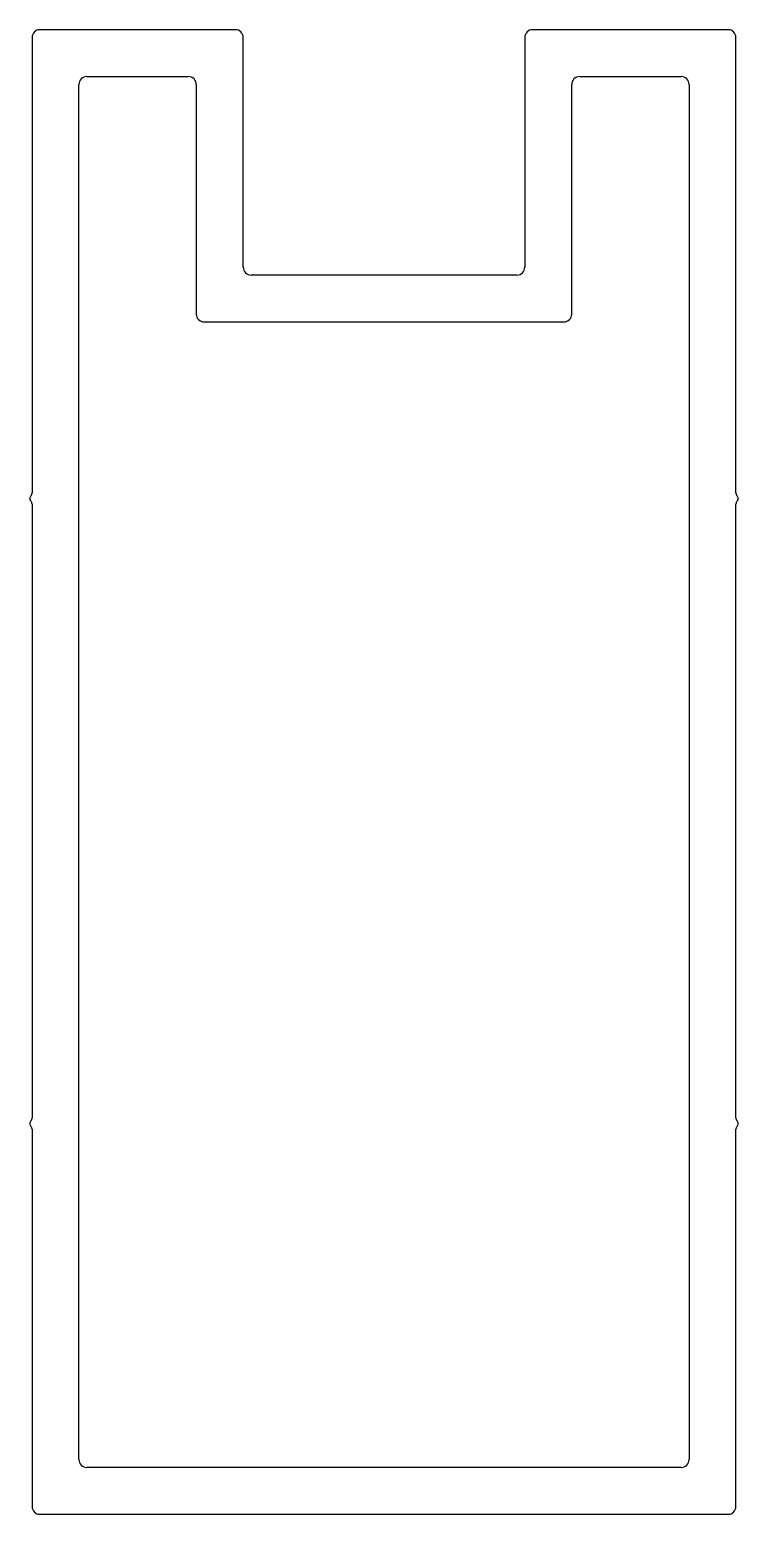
# Model space of a CAD drawing. Extents: x 2379.5 to 2424.8, y 1717.3 to 1812.3.
import ezdxf

# ---------------------------------------------------------------- set-up
doc = ezdxf.new("R2010")
doc.units = 0
doc.layers.get('0').update_dxf_attribs({"linetype": 'CONTINUOUS'})

msp = doc.modelspace()

# ---------------------------------------------------------------- linework, layer by layer
for p, q in [((2379.64, 1811.823), (2379.64, 1782.681)), ((2392.64, 1812.323), (2380.14, 1812.323)), ((2393.14, 1797.123), (2393.14, 1811.823)), ((2411.14, 1811.823), (2411.14, 1797.123)), ((2424.14, 1812.323), (2411.64, 1812.323)), ((2424.64, 1782.681), (2424.64, 1811.823)), ((2382.64, 1720.823), (2382.64, 1808.823)), ((2383.14, 1809.323), (2389.64, 1809.323)), ((2390.14, 1808.823), (2390.14, 1794.123)), ((2414.14, 1794.123), (2414.14, 1808.823)), ((2414.64, 1809.323), (2421.14, 1809.323)), ((2421.64, 1808.823), (2421.64, 1720.823)), ((2410.64, 1796.623), (2393.64, 1796.623)), ((2390.64, 1793.623), (2413.64, 1793.623)), ((2379.64, 1781.966), (2379.64, 1742.681)), ((2424.64, 1742.681), (2424.64, 1781.966)), ((2379.64, 1741.966), (2379.64, 1717.823)), ((2424.64, 1717.823), (2424.64, 1741.966)), ((2421.14, 1720.323), (2383.14, 1720.323)), ((2380.14, 1717.323), (2424.14, 1717.323))]:
    msp.add_line(p, q)
for centre, radius, start, end in [((2380.14, 1811.823), 0.5, 90, 180), ((2392.64, 1811.823), 0.5, 0, 90), ((2411.64, 1811.823), 0.5, 90, 180), ((2424.14, 1811.823), 0.5, 0, 90), ((2383.14, 1808.823), 0.5, 90, 180), ((2389.64, 1808.823), 0.5, 0, 90), ((2414.64, 1808.823), 0.5, 90, 180), ((2421.14, 1808.823), 0.5, 0, 90), ((2393.64, 1797.123), 0.5, 180, 270), ((2410.64, 1797.123), 0.5, 270, 0), ((2390.64, 1794.123), 0.5, 180, 270), ((2413.64, 1794.123), 0.5, 270, 0), ((2379.74, 1782.323), 0.25, 134.427, 225.573), ((2379.39, 1782.681), 0.25, 314.427, 0), ((2424.89, 1782.681), 0.25, 180, 225.573), ((2424.54, 1782.323), 0.25, 314.427, 45.573), ((2379.39, 1781.966), 0.25, 0, 45.573), ((2424.89, 1781.966), 0.25, 134.427, 180), ((2379.74, 1742.323), 0.25, 134.427, 225.573), ((2379.39, 1742.681), 0.25, 314.427, 0), ((2424.89, 1742.681), 0.25, 180, 225.573), ((2424.54, 1742.323), 0.25, 314.427, 45.573), ((2379.39, 1741.966), 0.25, 0, 45.573), ((2424.89, 1741.966), 0.25, 134.427, 180), ((2383.14, 1720.823), 0.5, 180, 270), ((2421.14, 1720.823), 0.5, 270, 360), ((2380.14, 1717.823), 0.5, 180, 270), ((2424.14, 1717.823), 0.5, 270, 360)]:
    msp.add_arc(centre, radius, start, end)

doc.saveas('drawing.dxf')
